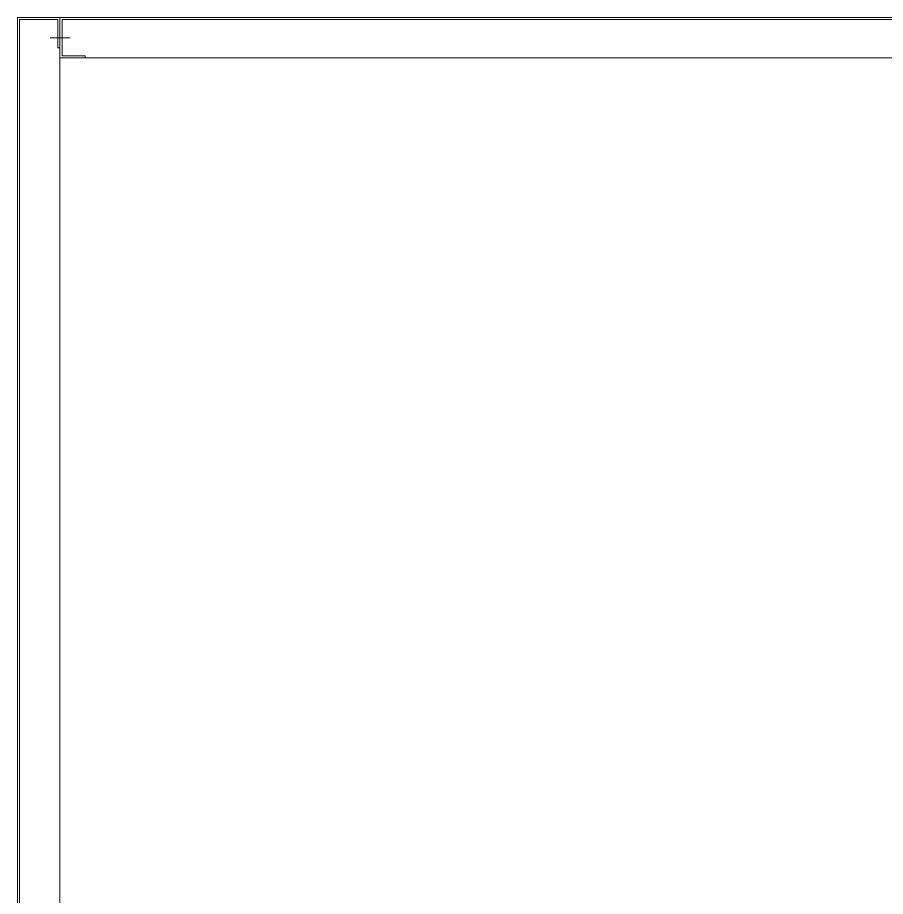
# Model space of a CAD drawing. Header units: millimetres. Extents: x -17070 to 60889, y -291348 to 42394.
# Drawn here: x 51165 to 52024, y 30711 to 31581 of the extents above; entities that cross this region are included whole.
import ezdxf

# ---------------------------------------------------------------- set-up
doc = ezdxf.new("R2010")
doc.units = ezdxf.units.MM
doc.linetypes.add('CENTER', pattern=[2, 1.25, -0.25, 0.25, -0.25])
doc.layers.add('center', color=1, linetype='CENTER')

# ---------------------------------------------------------------- blocks, each defined once
blk = doc.blocks.new('2')
at = {"lineweight": 20}
for p, q in [((51164.63, 31581.21), (51164.63, 29281.21)), ((51164.63, 31581.21), (53364.63, 31581.21)), ((51166.63, 31579.21), (51166.63, 29306.21)), ((51166.63, 31579.21), (51204.63, 31579.21)), ((51204.63, 31579.21), (51204.63, 31551.21)), ((51206.63, 29281.21), (51206.63, 31581.21)), ((53320.63, 31579.21), (51208.63, 31579.21)), ((51208.63, 31579.21), (51208.63, 31543.21)), ((51206.63, 31551.21), (51204.63, 31551.21)), ((51206.63, 31541.21), (53322.63, 31541.21)), ((51208.63, 31543.21), (51231.63, 31543.21)), ((51231.63, 31543.21), (51231.63, 31541.21))]:
    blk.add_line(p, q, dxfattribs=at)
at = {"color": 7, "lineweight": 20}
for p, q in [((51164.63, 29336.31), (51164.63, 31578.11)), ((51206.63, 31578.11), (51206.63, 29336.31))]:
    blk.add_line(p, q, dxfattribs=at)
at = {"layer": 'center', "lineweight": 20}
blk.add_line((51197, 31561.21), (51217, 31561.21), dxfattribs=at)

msp = doc.modelspace()

# ---------------------------------------------------------------- block references
msp.add_blockref('2', (0, 0))

doc.saveas('drawing.dxf')
